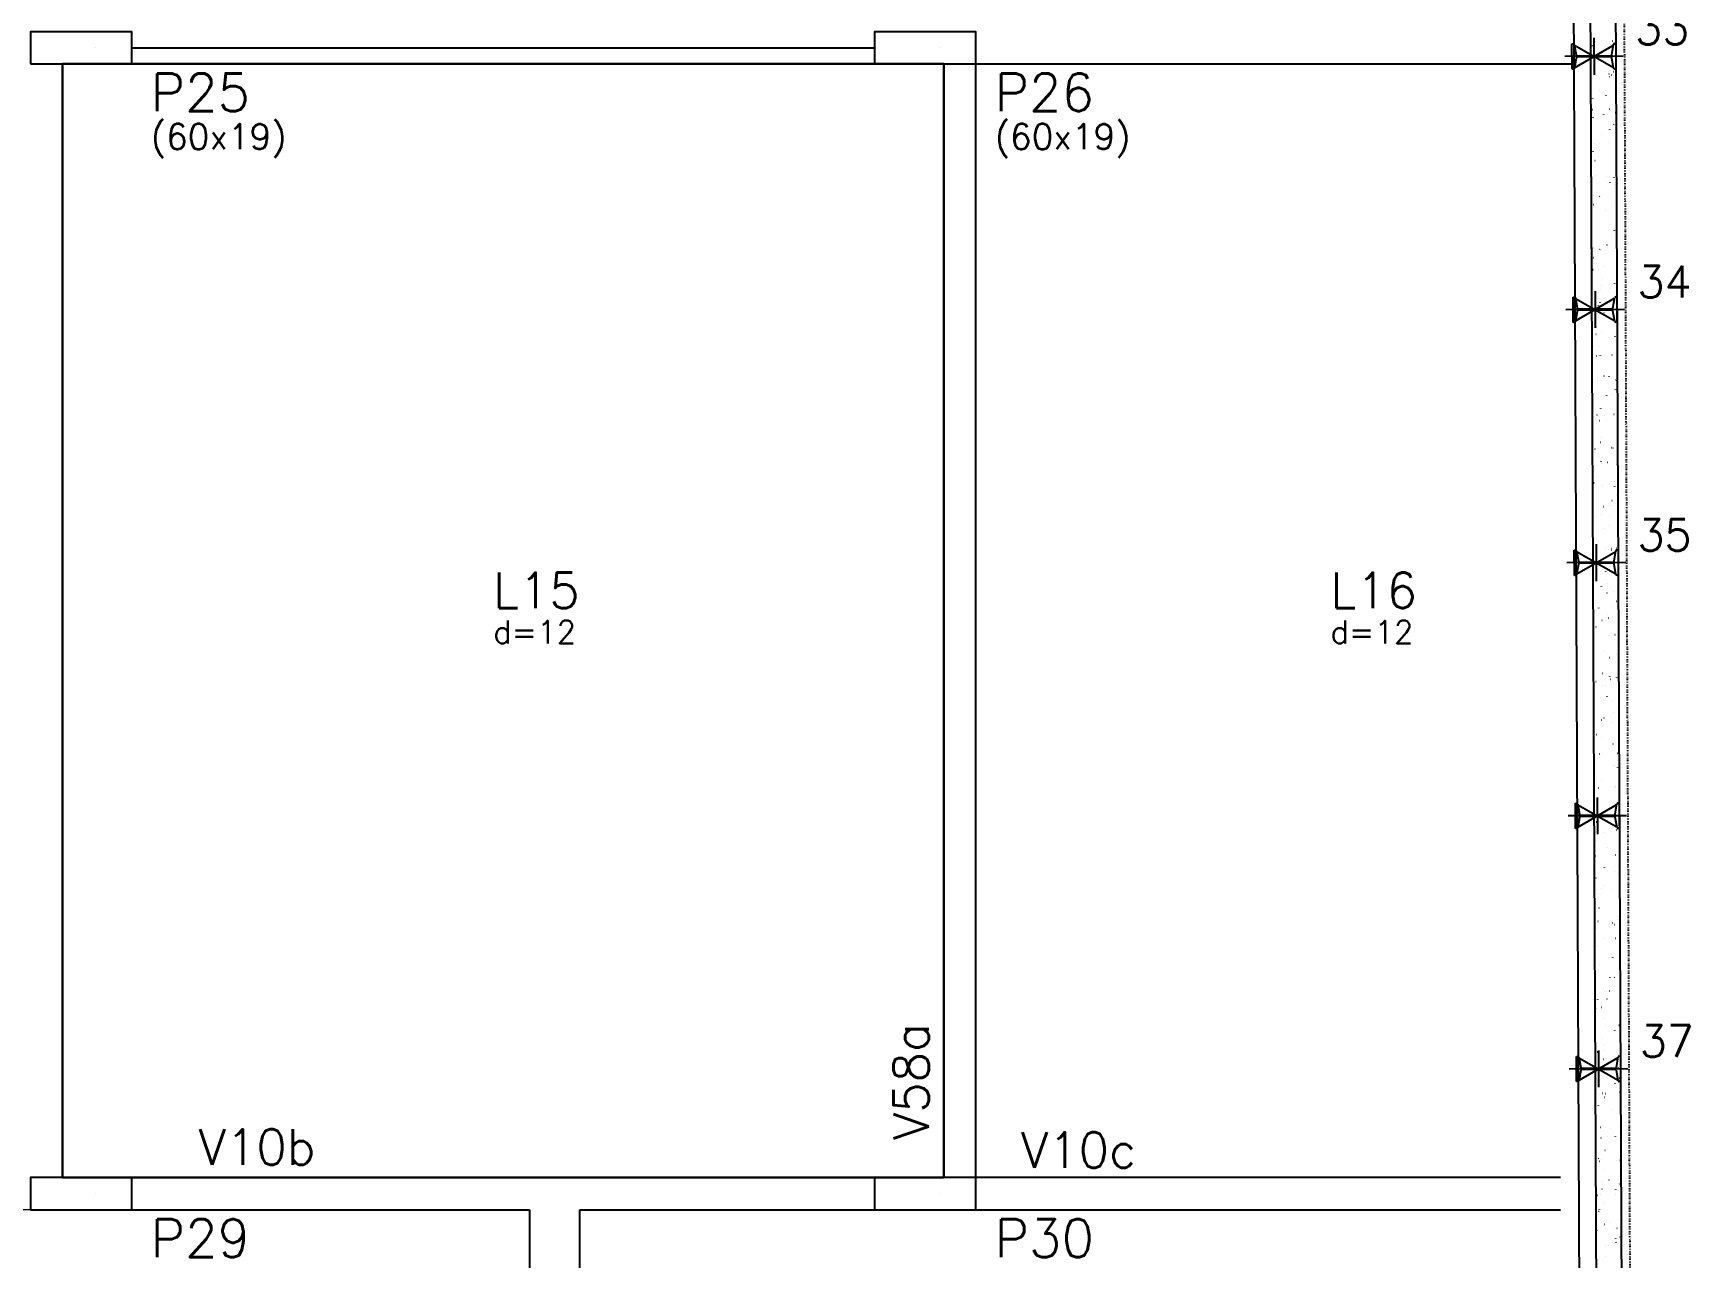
# Model space of a CAD drawing. Extents: x -40810 to 33675, y -2018 to 21213.
# Drawn here: x 22049 to 23031, y 2543 to 3269 of the extents above; entities that cross this region are included whole.
import ezdxf

# ---------------------------------------------------------------- set-up
doc = ezdxf.new("R2010")
doc.units = 0
doc.linetypes.add('DASHED', pattern=[0.75, 0.5, -0.25])
doc.linetypes.add('ESTILO_TQS_0003', pattern=[1.5, 0.5, -0.4, 0.1, -0.5])
doc.layers.get('0').update_dxf_attribs({"color": 1, "lineweight": 9})
for name, color, linetype in [('1', 5, 'Continuous'), ('10', 7, 'Continuous'), ('12', 3, 'Continuous'), ('13', 7, 'Continuous'), ('19', 5, 'Continuous'), ('24', 5, 'ESTILO_TQS_0003'), ('242', 3, 'Continuous'), ('3', 2, 'Continuous'), ('49', 20, 'Continuous'), ('51', 6, 'Continuous'), ('52', 21, 'Continuous'), ('8', 5, 'Continuous'), ('9', 3, 'Continuous'), ('PEDIREITO', 1, 'DASHED'), ('STEPHANIE', 6, 'Continuous')]:
    doc.layers.add(name, color=color, linetype=linetype)
doc.styles.get("Standard").update_dxf_attribs({"font": 'romans.shx', "width": 0.8})

# ---------------------------------------------------------------- blocks, each defined once
blk = doc.blocks.new('_H9EFD498501-004')
for p, q in [((3974.772362, 3809.849388), (3974.782152, 3809.923747)), ((3960.702911, 3805.538144), (3960.702911, 3805.538144)), ((3960.702911, 3805.538144), (3960.702911, 3805.538144)), ((3960.7197, 3801.805755), (3960.7197, 3801.805755)), ((3960.7197, 3801.805755), (3960.7197, 3801.805755)), ((3960.7197, 3801.805755), (3960.7197, 3801.805755)), ((3960.731634, 3799.152726), (3960.731634, 3799.152726)), ((3960.731634, 3799.152726), (3960.731634, 3799.152726)), ((3960.731634, 3799.152726), (3960.731634, 3799.152726)), ((3961.82845, 3803.250706), (3961.874107, 3803.310207)), ((3962.02105, 3803.032953), (3962.030839, 3803.107311)), ((3963.660768, 3805.667287), (3963.735696, 3805.670558)), ((3965.572333, 3808.129829), (3965.61799, 3808.18933)), ((3973.284364, 3798.546917), (3973.294153, 3798.621275)), ((3973.776131, 3806.108933), (3973.85106, 3806.112204)), ((3973.96004, 3802.085393), (3974.033262, 3802.101626)), ((3975.649346, 3806.190719), (3975.700142, 3806.192937)), ((3960.757357, 3793.434257), (3960.757357, 3793.434257)), ((3974.315926, 3789.273733), (3974.389149, 3789.289966)), ((3960.789561, 3786.275011), (3960.789561, 3786.275011)), ((3960.793327, 3785.437957), (3960.793327, 3785.437957)), ((3960.793327, 3785.437957), (3960.793327, 3785.437957)), ((3960.793327, 3785.437957), (3960.793327, 3785.437957)), ((3961.13593, 3786.351799), (3961.209152, 3786.368032)), ((3962.488315, 3785.511962), (3962.563243, 3785.515233)), ((3964.36153, 3785.593748), (3964.436459, 3785.597019)), ((3971.693576, 3786.463683), (3971.703365, 3786.538041)), ((3972.002586, 3784.884209), (3972.048243, 3784.94371)), ((3973.203107, 3785.97978), (3973.278036, 3785.983051)), ((3974.399584, 3788.008037), (3974.445242, 3788.067539)), ((3960.847488, 3773.397295), (3960.847488, 3773.397295)), ((3960.847488, 3773.397295), (3960.847488, 3773.397295)), ((3960.847488, 3773.397295), (3960.847488, 3773.397295)), ((3960.861131, 3770.364382), (3960.861131, 3770.364382)), ((3960.861131, 3770.364382), (3960.861131, 3770.364382)), ((3960.861131, 3770.364382), (3960.861131, 3770.364382)), ((3962.00368, 3771.85338), (3962.049337, 3771.912882)), ((3965.747563, 3776.732503), (3965.79322, 3776.792005)), ((3970.029367, 3773.822761), (3970.039156, 3773.897119)), ((3975.037924, 3776.543239), (3975.111146, 3776.559472)), ((3960.883742, 3765.33777), (3960.883742, 3765.33777)), ((3960.883742, 3765.33777), (3960.883742, 3765.33777)), ((3960.905415, 3760.519579), (3960.905415, 3760.519579)), ((3961.915291, 3765.382808), (3961.990219, 3765.38608)), ((3962.213814, 3760.809644), (3962.287037, 3760.825877)), ((3968.541368, 3762.520289), (3968.551158, 3762.594648)), ((3972.030654, 3765.824455), (3972.105583, 3765.827726)), ((3973.903869, 3765.906241), (3973.978798, 3765.909512)), ((3975.393811, 3763.731579), (3975.467033, 3763.747812)), ((3966.95058, 3750.437055), (3966.96037, 3750.511413)), ((3972.177816, 3753.486883), (3972.223473, 3753.546385)), ((3974.574814, 3756.610712), (3974.620471, 3756.670213)), ((3960.963342, 3747.641864), (3960.963342, 3747.641864)), ((3960.963342, 3747.641864), (3960.963342, 3747.641864)), ((3960.963342, 3747.641864), (3960.963342, 3747.641864)), ((3960.974158, 3745.237583), (3960.974158, 3745.237583)), ((3962.17891, 3740.456054), (3962.224567, 3740.515556)), ((3962.616053, 3745.309269), (3962.690982, 3745.312541)), ((3965.922792, 3745.335177), (3965.96845, 3745.394679)), ((3971.45763, 3745.695301), (3971.532559, 3745.698573)), ((3961.002562, 3738.923008), (3961.002562, 3738.923008)), ((3961.002562, 3738.923008), (3961.002562, 3738.923008)), ((3961.002562, 3738.923008), (3961.002562, 3738.923008)), ((3961.02127, 3734.764148), (3961.02127, 3734.764148)), ((3963.291699, 3735.26749), (3963.364921, 3735.283723)), ((3965.286371, 3737.796133), (3965.296161, 3737.870491)), ((3961.064573, 3725.137396), (3961.064573, 3725.137396)), ((3961.064573, 3725.137396), (3961.064573, 3725.137396)), ((3961.064573, 3725.137396), (3961.064573, 3725.137396)), ((3961.079197, 3721.886433), (3961.079197, 3721.886433)), ((3961.079197, 3721.886433), (3961.079197, 3721.886433)), ((3961.079197, 3721.886433), (3961.079197, 3721.886433)), ((3963.798373, 3726.493662), (3963.808162, 3726.56802)), ((3970.285177, 3725.539976), (3970.360106, 3725.543247)), ((3972.158392, 3725.621762), (3972.233321, 3725.625034)), ((3972.353046, 3722.089557), (3972.398703, 3722.149059)), ((3974.750044, 3725.213386), (3974.795701, 3725.272888)), ((3974.958897, 3721.226863), (3974.968687, 3721.301221)), ((3962.207585, 3714.410427), (3962.217374, 3714.484786)), ((3966.098022, 3713.937852), (3966.143679, 3713.997353)), ((3961.137124, 3709.008717), (3961.137124, 3709.008717)), ((3961.143993, 3707.481635), (3961.143993, 3707.481635)), ((3961.143993, 3707.481635), (3961.143993, 3707.481635)), ((3961.143993, 3707.481635), (3961.143993, 3707.481635)), ((3961.148995, 3706.36964), (3961.148995, 3706.36964)), ((3961.148995, 3706.36964), (3961.148995, 3706.36964)), ((3961.154988, 3705.037209), (3961.154988, 3705.037209)), ((3961.154988, 3705.037209), (3961.154988, 3705.037209)), ((3962.35414, 3709.058729), (3962.399797, 3709.11823)), ((3964.369583, 3709.725336), (3964.442805, 3709.741569)), ((3969.712153, 3705.410823), (3969.787082, 3705.414094)), ((3973.294688, 3708.585941), (3973.304478, 3708.660299)), ((3961.195051, 3696.131002), (3961.195051, 3696.131002)), ((3961.195051, 3696.131002), (3961.195051, 3696.131002)), ((3961.195051, 3696.131002), (3961.195051, 3696.131002)), ((3971.80669, 3697.283469), (3971.816479, 3697.357828)), ((3972.528276, 3690.692232), (3972.573933, 3690.751733)), ((3974.925274, 3693.816061), (3974.970931, 3693.875562)), ((3961.245404, 3684.937022), (3961.245404, 3684.937022)), ((3961.245404, 3684.937022), (3961.245404, 3684.937022)), ((3961.245404, 3684.937022), (3961.245404, 3684.937022)), ((3961.252978, 3683.253286), (3961.252978, 3683.253286)), ((3961.252978, 3683.253286), (3961.252978, 3683.253286)), ((3961.252978, 3683.253286), (3961.252978, 3683.253286)), ((3961.786357, 3683.371533), (3961.859579, 3683.387766)), ((3965.447467, 3684.183182), (3965.520689, 3684.199415)), ((3966.273252, 3682.540526), (3966.318909, 3682.600028)), ((3968.5397, 3685.255497), (3968.614629, 3685.258769)), ((3970.215902, 3685.200235), (3970.225691, 3685.274593)), ((3970.412915, 3685.337284), (3970.487844, 3685.340555)), ((3961.285424, 3676.040262), (3961.285424, 3676.040262)), ((3961.285424, 3676.040262), (3961.285424, 3676.040262)), ((3961.285424, 3676.040262), (3961.285424, 3676.040262)), ((3962.529369, 3677.661403), (3962.575026, 3677.720905)), ((3968.551693, 3672.559313), (3968.561482, 3672.633671)), ((3961.310905, 3670.37557), (3961.310905, 3670.37557)), ((3961.310905, 3670.37557), (3961.310905, 3670.37557)), ((3961.335819, 3664.836835), (3961.335819, 3664.836835)), ((3961.335819, 3664.836835), (3961.335819, 3664.836835)), ((3962.142243, 3670.559874), (3962.215466, 3670.576107)), ((3967.063694, 3661.256842), (3967.073484, 3661.3312)), ((3967.966676, 3665.126344), (3968.041604, 3665.129615)), ((3975.100504, 3662.418735), (3975.146161, 3662.478236)), ((3961.368832, 3657.497855), (3961.368832, 3657.497855)), ((3961.368832, 3657.497855), (3961.368832, 3657.497855)), ((3961.368832, 3657.497855), (3961.368832, 3657.497855)), ((3962.864241, 3657.829379), (3962.937463, 3657.845612)), ((3966.525351, 3658.641028), (3966.598573, 3658.657261)), ((3972.703506, 3659.294906), (3972.749163, 3659.354408)), ((3961.426235, 3644.736647), (3961.426235, 3644.736647)), ((3961.426235, 3644.736647), (3961.426235, 3644.736647)), ((3961.426235, 3644.736647), (3961.426235, 3644.736647)), ((3961.426759, 3644.620139), (3961.426759, 3644.620139)), ((3961.426759, 3644.620139), (3961.426759, 3644.620139)), ((3961.426855, 3644.598888), (3961.426855, 3644.598888)), ((3961.426855, 3644.598888), (3961.426855, 3644.598888)), ((3961.426855, 3644.598888), (3961.426855, 3644.598888)), ((3962.704599, 3646.264077), (3962.750256, 3646.323579)), ((3963.220128, 3645.01772), (3963.29335, 3645.033953)), ((3965.472906, 3649.173607), (3965.482696, 3649.247966)), ((3966.448482, 3651.143201), (3966.494139, 3651.202702)), ((3966.794223, 3644.971019), (3966.869152, 3644.97429)), ((3968.667438, 3645.052805), (3968.742367, 3645.056077)), ((3961.484686, 3631.742424), (3961.484686, 3631.742424)), ((3961.484686, 3631.742424), (3961.484686, 3631.742424)), ((3961.484686, 3631.742424), (3961.484686, 3631.742424)), ((3963.808697, 3636.532685), (3963.818487, 3636.607044)), ((3963.942125, 3632.287225), (3964.015347, 3632.303458)), ((3967.603235, 3633.098873), (3967.676457, 3633.115106)), ((3975.072011, 3632.046649), (3975.081801, 3632.121008)), ((3961.51665, 3624.63646), (3961.51665, 3624.63646)), ((3961.51665, 3624.63646), (3961.51665, 3624.63646)), ((3962.320699, 3625.230214), (3962.330488, 3625.304572)), ((3966.221199, 3624.841865), (3966.296127, 3624.845137)), ((3972.878736, 3627.89758), (3972.924393, 3627.957082)), ((3975.275734, 3631.021409), (3975.321391, 3631.080911)), ((3976.336562, 3625.283512), (3976.411491, 3625.286783)), ((3961.540632, 3619.305023), (3961.540632, 3619.305023)), ((3961.540632, 3619.305023), (3961.540632, 3619.305023)), ((3961.540632, 3619.305023), (3961.540632, 3619.305023)), ((3961.542613, 3618.864708), (3961.542613, 3618.864708)), ((3961.542613, 3618.864708), (3961.542613, 3618.864708)), ((3961.568285, 3613.157515), (3961.568285, 3613.157515)), ((3961.568285, 3613.157515), (3961.568285, 3613.157515)), ((3961.568285, 3613.157515), (3961.568285, 3613.157515)), ((3962.879829, 3614.866752), (3962.925486, 3614.926253)), ((3964.298012, 3619.475565), (3964.371234, 3619.491798)), ((3966.623712, 3619.745875), (3966.669369, 3619.805376)), ((3973.481223, 3619.963415), (3973.491013, 3620.037773)), ((3961.60054, 3605.986993), (3961.60054, 3605.986993)), ((3961.60054, 3605.986993), (3961.60054, 3605.986993)), ((3961.60054, 3605.986993), (3961.60054, 3605.986993)), ((3961.607066, 3604.536273), (3961.607066, 3604.536273)), ((3961.607066, 3604.536273), (3961.607066, 3604.536273)), ((3961.607066, 3604.536273), (3961.607066, 3604.536273)), ((3965.020009, 3606.745071), (3965.093232, 3606.761304)), ((3965.048746, 3604.68654), (3965.123674, 3604.689812)), ((3966.921961, 3604.768327), (3966.99689, 3604.771598)), ((3968.681119, 3607.556719), (3968.754342, 3607.572952)), ((3971.817014, 3607.322493), (3971.826804, 3607.396851)), ((3975.763538, 3605.154358), (3975.838467, 3605.15763)), ((3961.658467, 3593.109277), (3961.658467, 3593.109277)), ((3961.658467, 3593.109277), (3961.658467, 3593.109277)), ((3965.375896, 3593.933411), (3965.449118, 3593.949644)), ((3970.329016, 3596.020022), (3970.338805, 3596.09438)), ((3973.053965, 3596.500255), (3973.099622, 3596.559756)), ((3975.450963, 3599.624084), (3975.496621, 3599.683585)), ((3961.697481, 3584.436086), (3961.697481, 3584.436086)), ((3961.697481, 3584.436086), (3961.697481, 3584.436086)), ((3963.055059, 3583.469426), (3963.100716, 3583.528928)), ((3964.475722, 3584.557387), (3964.55065, 3584.560658)), ((3966.798942, 3588.348549), (3966.844599, 3588.408051)), ((3968.738228, 3583.936787), (3968.748017, 3584.011146)), ((3974.591085, 3584.999033), (3974.666014, 3585.002305)), ((3976.4643, 3585.08082), (3976.539229, 3585.084091)), ((3961.709716, 3581.716142), (3961.709716, 3581.716142)), ((3961.709716, 3581.716142), (3961.709716, 3581.716142)), ((3961.709716, 3581.716142), (3961.709716, 3581.716142)), ((3961.716394, 3580.231561), (3961.716394, 3580.231561)), ((3961.716394, 3580.231561), (3961.716394, 3580.231561)), ((3961.716394, 3580.231561), (3961.716394, 3580.231561)), ((3966.097893, 3581.202916), (3966.171116, 3581.219149)), ((3969.759003, 3582.014565), (3969.832226, 3582.030798)), ((3961.774321, 3567.353846), (3961.774321, 3567.353846)), ((3961.774321, 3567.353846), (3961.774321, 3567.353846)), ((3961.787897, 3564.335899), (3961.787897, 3564.335899)), ((3961.787897, 3564.335899), (3961.787897, 3564.335899)), ((3961.787897, 3564.335899), (3961.787897, 3564.335899)), ((3963.303269, 3564.402062), (3963.378197, 3564.405333)), ((3965.176484, 3564.483848), (3965.251413, 3564.48712)), ((3966.45378, 3568.391257), (3966.527002, 3568.40749)), ((3967.074019, 3571.295865), (3967.083808, 3571.370224)), ((3973.229195, 3565.102929), (3973.274852, 3565.162431)), ((3974.018061, 3564.86988), (3974.09299, 3564.873151)), ((3975.626193, 3568.226758), (3975.67185, 3568.286259)), ((3961.832248, 3554.47613), (3961.832248, 3554.47613)), ((3961.832248, 3554.47613), (3961.832248, 3554.47613)), ((3961.832248, 3554.47613), (3961.832248, 3554.47613)), ((3965.58602, 3559.993394), (3965.59581, 3560.067752)), ((3966.974172, 3556.951224), (3967.019829, 3557.010725)), ((3967.175778, 3555.660762), (3967.249, 3555.676995)), ((3970.836888, 3556.472411), (3970.91011, 3556.488644)), ((3976.746545, 3554.726595), (3976.756334, 3554.800953)), ((3961.851147, 3550.274768), (3961.851147, 3550.274768)), ((3961.851147, 3550.274768), (3961.851147, 3550.274768)), ((3961.851147, 3550.274768), (3961.851147, 3550.274768)), ((3961.878312, 3544.235712), (3961.878312, 3544.235712)), ((3961.878312, 3544.235712), (3961.878312, 3544.235712)), ((3962.730245, 3544.272908), (3962.805173, 3544.27618)), ((3963.230289, 3552.072101), (3963.275946, 3552.131602)), ((3963.995232, 3547.91016), (3964.005022, 3547.984518)), ((3972.845608, 3544.714555), (3972.920537, 3544.717826)), ((3974.718823, 3544.796341), (3974.793752, 3544.799612)), ((3961.890175, 3541.598415), (3961.890175, 3541.598415)), ((3961.890175, 3541.598415), (3961.890175, 3541.598415)), ((3962.331023, 3535.269238), (3962.340813, 3535.343596)), ((3967.531664, 3542.849103), (3967.604886, 3542.865336)), ((3973.404425, 3533.705604), (3973.450082, 3533.765105)), ((3975.082336, 3542.085673), (3975.092125, 3542.160031)), ((3975.801423, 3536.829432), (3975.84708, 3536.888934)), ((3961.93227, 3532.240406), (3961.93227, 3532.240406)), ((3961.948102, 3528.720699), (3961.948102, 3528.720699)), ((3961.948102, 3528.720699), (3961.948102, 3528.720699)), ((3961.948102, 3528.720699), (3961.948102, 3528.720699)), ((3961.968728, 3524.135525), (3961.968728, 3524.135525)), ((3963.431007, 3524.19937), (3963.505936, 3524.202641)), ((3967.149401, 3525.553898), (3967.195058, 3525.613399)), ((3968.253662, 3530.118608), (3968.326884, 3530.134841)), ((3971.914772, 3530.930257), (3971.987994, 3530.94649)), ((3972.272584, 3524.585401), (3972.347513, 3524.588673)), ((3973.594337, 3530.783201), (3973.604127, 3530.85756)), ((3961.992578, 3518.833395), (3961.992578, 3518.833395)), ((3961.992578, 3518.833395), (3961.992578, 3518.833395)), ((3961.992578, 3518.833395), (3961.992578, 3518.833395)), ((3962.00603, 3515.842984), (3962.00603, 3515.842984)), ((3962.00603, 3515.842984), (3962.00603, 3515.842984)), ((3963.405519, 3520.674775), (3963.451176, 3520.734276)), ((3968.609548, 3517.306948), (3968.682771, 3517.323181)), ((3972.003549, 3518.699967), (3972.013339, 3518.774326)), ((3969.331546, 3504.576454), (3969.404768, 3504.592687)), ((3970.33934, 3506.059045), (3970.34913, 3506.133404)), ((3971.100131, 3504.430076), (3971.17506, 3504.433348)), ((3972.973346, 3504.511862), (3973.048275, 3504.515134)), ((3972.992656, 3505.388102), (3973.065878, 3505.404335)), ((3975.976653, 3505.432107), (3976.02231, 3505.491608)), ((3962.059143, 3504.035338), (3962.059143, 3504.035338)), ((3962.059143, 3504.035338), (3962.059143, 3504.035338)), ((3962.059143, 3504.035338), (3962.059143, 3504.035338)), ((3962.063957, 3502.965268), (3962.063957, 3502.965268)), ((3962.063957, 3502.965268), (3962.063957, 3502.965268)), ((3962.063957, 3502.965268), (3962.063957, 3502.965268)), ((3968.851342, 3494.756574), (3968.861131, 3494.830932)), ((3973.579655, 3502.308278), (3973.625312, 3502.367779)), ((3962.121884, 3490.087552), (3962.121884, 3490.087552)), ((3962.121884, 3490.087552), (3962.121884, 3490.087552)), ((3962.134009, 3487.392022), (3962.134009, 3487.392022)), ((3962.134009, 3487.392022), (3962.134009, 3487.392022)), ((3962.134009, 3487.392022), (3962.134009, 3487.392022)), ((3963.580748, 3489.277449), (3963.626406, 3489.336951)), ((3967.324631, 3494.156572), (3967.370288, 3494.216074)), ((3969.687433, 3491.764794), (3969.760655, 3491.781027)), ((3962.149559, 3483.935151), (3962.149559, 3483.935151)), ((3962.149559, 3483.935151), (3962.149559, 3483.935151)), ((3962.179811, 3477.209837), (3962.179811, 3477.209837)), ((3962.179811, 3477.209837), (3962.179811, 3477.209837)), ((3962.179811, 3477.209837), (3962.179811, 3477.209837)), ((3967.260554, 3482.67334), (3967.270343, 3482.747698)), ((3970.40943, 3479.0343), (3970.482652, 3479.050533)), ((3970.527107, 3484.300923), (3970.602036, 3484.304194)), ((3974.07054, 3479.845948), (3974.143762, 3479.862181)), ((3965.596345, 3470.032418), (3965.606134, 3470.106776)), ((3970.765317, 3466.22264), (3970.838539, 3466.238873)), ((3973.754885, 3470.910952), (3973.800542, 3470.970454)), ((3976.151883, 3474.034781), (3976.19754, 3474.094283)), ((3976.859659, 3465.546381), (3976.869448, 3465.62074)), ((3962.237738, 3464.332121), (3962.237738, 3464.332121)), ((3962.237738, 3464.332121), (3962.237738, 3464.332121)), ((3962.239974, 3463.834964), (3962.239974, 3463.834964)), ((3962.239974, 3463.834964), (3962.239974, 3463.834964)), ((3962.239974, 3463.834964), (3962.239974, 3463.834964)), ((3962.27544, 3455.950648), (3962.27544, 3455.950648)), ((3962.27544, 3455.950648), (3962.27544, 3455.950648)), ((3962.27544, 3455.950648), (3962.27544, 3455.950648)), ((3963.755978, 3457.880124), (3963.801635, 3457.939625)), ((3964.108346, 3458.729946), (3964.118136, 3458.804305)), ((3967.499861, 3462.759247), (3967.545518, 3462.818748)), ((3969.354654, 3464.145598), (3969.429583, 3464.148869)), ((3971.227869, 3464.227384), (3971.302798, 3464.230655)), ((3962.295665, 3451.454406), (3962.295665, 3451.454406)), ((3962.295665, 3451.454406), (3962.295665, 3451.454406)), ((3962.295665, 3451.454406), (3962.295665, 3451.454406)), ((3962.517558, 3446.646712), (3962.527348, 3446.72107)), ((3971.487314, 3453.492145), (3971.560536, 3453.508378)), ((3975.148424, 3454.303794), (3975.221646, 3454.320027)), ((3975.268871, 3453.463147), (3975.27866, 3453.537506)), ((3962.323908, 3445.175789), (3962.323908, 3445.175789)), ((3962.323908, 3445.175789), (3962.323908, 3445.175789)), ((3962.33039, 3443.734777), (3962.33039, 3443.734777)), ((3962.33039, 3443.734777), (3962.33039, 3443.734777)), ((3962.353592, 3438.57669), (3962.353592, 3438.57669)), ((3962.353592, 3438.57669), (3962.353592, 3438.57669)), ((3968.78163, 3444.016444), (3968.856559, 3444.019716)), ((3971.843201, 3440.680486), (3971.916423, 3440.696719)), ((3973.604662, 3440.822225), (3973.614451, 3440.896584)), ((3973.930115, 3439.513627), (3973.975772, 3439.573128)), ((3976.327113, 3442.637455), (3976.37277, 3442.696957)), ((3962.411519, 3425.698975), (3962.411519, 3425.698975)), ((3962.411519, 3425.698975), (3962.411519, 3425.698975)), ((3962.411519, 3425.698975), (3962.411519, 3425.698975)), ((3963.931208, 3426.482798), (3963.976865, 3426.5423)), ((3967.675091, 3431.361921), (3967.720748, 3431.421423)), ((3972.116663, 3429.519754), (3972.126453, 3429.594112)), ((3972.565198, 3427.949991), (3972.638421, 3427.966224)), ((3976.226308, 3428.76164), (3976.299531, 3428.777873)), ((3962.416871, 3424.509275), (3962.416871, 3424.509275)), ((3962.416871, 3424.509275), (3962.416871, 3424.509275)), ((3962.416871, 3424.509275), (3962.416871, 3424.509275)), ((3962.420805, 3423.63459), (3962.420805, 3423.63459)), ((3962.420805, 3423.63459), (3962.420805, 3423.63459)), ((3962.420805, 3423.63459), (3962.420805, 3423.63459)), ((3967.609177, 3423.861119), (3967.684106, 3423.864391)), ((3969.482392, 3423.942905), (3969.557321, 3423.946177)), ((3970.525875, 3417.43652), (3970.535665, 3417.510878)), ((3962.469446, 3412.821259), (3962.469446, 3412.821259)), ((3962.469446, 3412.821259), (3962.469446, 3412.821259)), ((3972.921085, 3415.138332), (3972.994307, 3415.154565)), ((3974.105344, 3408.116301), (3974.151001, 3408.175803)), ((3976.502343, 3411.24013), (3976.548, 3411.299631)), ((3962.511221, 3403.534403), (3962.511221, 3403.534403)), ((3962.511221, 3403.534403), (3962.511221, 3403.534403)), ((3962.527373, 3399.943544), (3962.527373, 3399.943544)), ((3962.527373, 3399.943544), (3962.527373, 3399.943544)), ((3962.527373, 3399.943544), (3962.527373, 3399.943544)), ((3967.036153, 3403.731966), (3967.111081, 3403.735237)), ((3967.850321, 3399.964595), (3967.895978, 3400.024097)), ((3968.861666, 3404.795598), (3968.871456, 3404.869956)), ((3973.643083, 3402.407837), (3973.716305, 3402.42407)), ((3977.151516, 3404.173612), (3977.226445, 3404.176883)), ((3977.304193, 3403.219486), (3977.377415, 3403.235718)), ((3962.558301, 3393.067902), (3962.558301, 3393.067902)), ((3962.558301, 3393.067902), (3962.558301, 3393.067902)), ((3962.558301, 3393.067902), (3962.558301, 3393.067902)), ((3962.5853, 3387.065828), (3962.5853, 3387.065828)), ((3962.5853, 3387.065828), (3962.5853, 3387.065828)), ((3964.106438, 3395.085472), (3964.152095, 3395.144974)), ((3967.373668, 3393.493126), (3967.383457, 3393.567485)), ((3973.998969, 3389.596177), (3974.072191, 3389.61241)), ((3962.601636, 3383.434216), (3962.601636, 3383.434216)), ((3962.601636, 3383.434216), (3962.601636, 3383.434216)), ((3962.601636, 3383.434216), (3962.601636, 3383.434216)), ((3965.78288, 3381.409892), (3965.792669, 3381.48425)), ((3965.8637, 3383.576641), (3965.938629, 3383.579912)), ((3967.736915, 3383.658427), (3967.811844, 3383.661698)), ((3974.280574, 3376.718975), (3974.326231, 3376.778477)), ((3974.720967, 3376.865683), (3974.794189, 3376.881916)), ((3976.578492, 3384.044458), (3976.653421, 3384.04773)), ((3976.677572, 3379.842804), (3976.723229, 3379.902306)), ((3962.643227, 3374.188112), (3962.643227, 3374.188112)), ((3962.643227, 3374.188112), (3962.643227, 3374.188112)), ((3962.643227, 3374.188112), (3962.643227, 3374.188112)), ((3964.118671, 3368.76897), (3964.12846, 3368.843328)), ((3968.025551, 3368.56727), (3968.071208, 3368.626771)), ((3976.869983, 3375.585405), (3976.879773, 3375.659764)), ((3962.692051, 3363.334029), (3962.692051, 3363.334029)), ((3962.692051, 3363.334029), (3962.692051, 3363.334029)), ((3962.699732, 3361.626528), (3962.699732, 3361.626528)), ((3962.699732, 3361.626528), (3962.699732, 3361.626528)), ((3962.699732, 3361.626528), (3962.699732, 3361.626528)), ((3962.701154, 3361.310397), (3962.701154, 3361.310397)), ((3962.701154, 3361.310397), (3962.701154, 3361.310397)), ((3962.715545, 3358.111172), (3962.715545, 3358.111172)), ((3964.281668, 3363.688147), (3964.327325, 3363.747648)), ((3965.290676, 3363.447487), (3965.365604, 3363.450759)), ((3975.076853, 3364.054023), (3975.150075, 3364.070256)), ((3975.381985, 3364.282934), (3975.391774, 3364.357292)), ((3975.406039, 3363.889133), (3975.480968, 3363.892405)), ((3977.279254, 3363.97092), (3977.354183, 3363.974191)), ((3962.759081, 3348.432681), (3962.759081, 3348.432681)), ((3962.759081, 3348.432681), (3962.759081, 3348.432681)), ((3962.759081, 3348.432681), (3962.759081, 3348.432681)), ((3973.791197, 3352.1997), (3973.800986, 3352.274058)), ((3975.798851, 3351.323529), (3975.872073, 3351.339762)), ((3976.852802, 3348.445479), (3976.898459, 3348.50498)), ((3962.782467, 3343.233842), (3962.782467, 3343.233842)), ((3962.782467, 3343.233842), (3962.782467, 3343.233842)), ((3962.782467, 3343.233842), (3962.782467, 3343.233842)), ((3964.118223, 3343.292162), (3964.193151, 3343.295433)), ((3965.991438, 3343.373948), (3966.066367, 3343.37722)), ((3968.20078, 3337.169944), (3968.246437, 3337.229446)), ((3972.126988, 3339.558778), (3972.136777, 3339.633136)), ((3974.455804, 3345.32165), (3974.501461, 3345.381151)), ((3974.833015, 3343.75998), (3974.907944, 3343.763251)), ((3976.154737, 3338.511869), (3976.22796, 3338.528102)), ((3962.817008, 3335.554966), (3962.817008, 3335.554966)), ((3962.841163, 3330.185155), (3962.841163, 3330.185155)), ((3962.841163, 3330.185155), (3962.841163, 3330.185155)), ((3962.841163, 3330.185155), (3962.841163, 3330.185155)), ((3962.974741, 3335.589934), (3963.047964, 3335.606167)), ((3964.456898, 3332.290821), (3964.502555, 3332.350323)), ((3970.638989, 3328.256306), (3970.648779, 3328.330664)), ((3962.872882, 3323.133655), (3962.872882, 3323.133655)), ((3962.872882, 3323.133655), (3962.872882, 3323.133655)), ((3962.874935, 3322.67725), (3962.874935, 3322.67725)), ((3962.874935, 3322.67725), (3962.874935, 3322.67725)), ((3962.874935, 3322.67725), (3962.874935, 3322.67725)), ((3963.545199, 3323.163009), (3963.620127, 3323.16628)), ((3973.660562, 3323.604655), (3973.735491, 3323.607926)), ((3975.533777, 3323.686441), (3975.608706, 3323.689713)), ((3976.876735, 3325.781374), (3976.949957, 3325.797607)), ((3962.932862, 3309.799535), (3962.932862, 3309.799535)), ((3964.052626, 3310.04778), (3964.125848, 3310.064013)), ((3969.048201, 3316.173072), (3969.057991, 3316.24743)), ((3974.631034, 3313.924324), (3974.676691, 3313.983826)), ((3977.028032, 3317.048153), (3977.073689, 3317.107654)), ((3977.232622, 3312.969715), (3977.305844, 3312.985948)), ((3962.963298, 3303.033468), (3962.963298, 3303.033468)), ((3962.982594, 3298.743782), (3962.982594, 3298.743782)), ((3962.982594, 3298.743782), (3962.982594, 3298.743782)), ((3962.982594, 3298.743782), (3962.982594, 3298.743782)), ((3964.245961, 3303.08947), (3964.32089, 3303.092741)), ((3964.632127, 3300.893496), (3964.677785, 3300.952997)), ((3967.383992, 3303.53215), (3967.393782, 3303.606508)), ((3968.37601, 3305.772619), (3968.421667, 3305.83212)), ((3973.087538, 3303.475501), (3973.162467, 3303.478773)), ((3977.954619, 3300.23922), (3977.976039, 3300.243969)), ((3962.99079, 3296.921819), (3962.99079, 3296.921819)), ((3962.99079, 3296.921819), (3962.99079, 3296.921819)), ((3962.99079, 3296.921819), (3962.99079, 3296.921819)), ((3965.895994, 3292.229678), (3965.905783, 3292.304037)), ((3963.048717, 3284.044103), (3963.048717, 3284.044103)), ((3963.053713, 3282.93328), (3963.053713, 3282.93328)), ((3963.053713, 3282.93328), (3963.053713, 3282.93328)), ((3963.053713, 3282.93328), (3963.053713, 3282.93328)), ((3964.305206, 3280.146444), (3964.314995, 3280.220803)), ((3965.13051, 3284.505626), (3965.203732, 3284.521859)), ((3971.915085, 3283.320176), (3971.990014, 3283.323448)), ((3973.7883, 3283.401963), (3973.863229, 3283.405234)), ((3974.806264, 3282.526998), (3974.851921, 3282.5865)), ((3977.056518, 3286.962879), (3977.066308, 3287.037238)), ((3977.203262, 3285.650827), (3977.248919, 3285.710329)), ((3963.106644, 3271.166388), (3963.106644, 3271.166388)), ((3963.106644, 3271.166388), (3963.106644, 3271.166388)), ((3963.106644, 3271.166388), (3963.106644, 3271.166388)), ((3963.107183, 3271.046555), (3963.107183, 3271.046555)), ((3963.107183, 3271.046555), (3963.107183, 3271.046555)), ((3964.807357, 3269.49617), (3964.853014, 3269.555671)), ((3968.55124, 3274.375293), (3968.596897, 3274.434794)), ((3975.39231, 3274.321958), (3975.402099, 3274.396316)), ((3963.124025, 3267.302408), (3963.124025, 3267.302408)), ((3963.124025, 3267.302408), (3963.124025, 3267.302408)), ((3963.124025, 3267.302408), (3963.124025, 3267.302408)), ((3963.144129, 3262.833093), (3963.144129, 3262.833093)), ((3963.144129, 3262.833093), (3963.144129, 3262.833093)), ((3966.208394, 3258.963472), (3966.281616, 3258.979705)), ((3971.342061, 3263.191023), (3971.41699, 3263.194294)), ((3973.904311, 3263.019486), (3973.9141, 3263.093844)), ((3963.164571, 3258.288672), (3963.164571, 3258.288672)), ((3972.313523, 3250.936252), (3972.323312, 3251.01061)), ((3974.981494, 3251.129673), (3975.027151, 3251.189174)), ((3977.378492, 3254.253502), (3977.424149, 3254.313003)), ((3963.222498, 3245.410957), (3963.222498, 3245.410957)), ((3963.222498, 3245.410957), (3963.222498, 3245.410957)), ((3963.222498, 3245.410957), (3963.222498, 3245.410957)), ((3963.234544, 3242.732906), (3963.234544, 3242.732906)), ((3963.234544, 3242.732906), (3963.234544, 3242.732906)), ((3963.234544, 3242.732906), (3963.234544, 3242.732906)), ((3968.72647, 3242.977967), (3968.772127, 3243.037469)), ((3970.169608, 3243.035698), (3970.244537, 3243.038969)), ((3972.042823, 3243.117484), (3972.117752, 3243.120756)), ((3963.265456, 3235.861035), (3963.265456, 3235.861035)), ((3963.265456, 3235.861035), (3963.265456, 3235.861035)), ((3963.265456, 3235.861035), (3963.265456, 3235.861035)), ((3963.280425, 3232.533241), (3963.280425, 3232.533241)), ((3963.280425, 3232.533241), (3963.280425, 3232.533241)), ((3963.280425, 3232.533241), (3963.280425, 3232.533241)), ((3963.625168, 3232.609669), (3963.69839, 3232.625902)), ((3964.982587, 3238.098844), (3965.028244, 3238.158346)), ((3967.286278, 3233.421317), (3967.3595, 3233.43755)), ((3970.649314, 3238.29533), (3970.659103, 3238.369688)), ((3963.32496, 3222.632719), (3963.32496, 3222.632719)), ((3963.32496, 3222.632719), (3963.32496, 3222.632719)), ((3963.338352, 3219.655526), (3963.338352, 3219.655526)), ((3963.338352, 3219.655526), (3963.338352, 3219.655526)), ((3963.981055, 3219.798009), (3964.054277, 3219.814242)), ((3969.161315, 3226.992858), (3969.171105, 3227.067217)), ((3969.596584, 3222.906544), (3969.671513, 3222.909816)), ((3975.156723, 3219.732347), (3975.202381, 3219.791849)), ((3977.553722, 3222.856176), (3977.599379, 3222.915677)), ((3967.570527, 3214.909624), (3967.580317, 3214.983983)), ((3968.9017, 3211.580642), (3968.947357, 3211.640143)), ((3963.396279, 3206.77781), (3963.396279, 3206.77781)), ((3963.396279, 3206.77781), (3963.396279, 3206.77781)), ((3963.396279, 3206.77781), (3963.396279, 3206.77781)), ((3963.406886, 3204.419662), (3963.406886, 3204.419662)), ((3963.406886, 3204.419662), (3963.406886, 3204.419662)), ((3963.406886, 3204.419662), (3963.406886, 3204.419662)), ((3963.415375, 3202.532532), (3963.415375, 3202.532532)), ((3963.415375, 3202.532532), (3963.415375, 3202.532532)), ((3963.415375, 3202.532532), (3963.415375, 3202.532532)), ((3964.703052, 3207.067515), (3964.776274, 3207.083748)), ((3965.157817, 3206.701519), (3965.203474, 3206.76102)), ((3965.906318, 3202.268702), (3965.916108, 3202.343061)), ((3968.364162, 3207.879163), (3968.437384, 3207.895396)), ((3968.424131, 3202.751219), (3968.49906, 3202.754491)), ((3970.297346, 3202.833006), (3970.372275, 3202.836277)), ((3963.454206, 3193.900094), (3963.454206, 3193.900094)), ((3963.454206, 3193.900094), (3963.454206, 3193.900094)), ((3964.41832, 3190.966231), (3964.428109, 3191.040589)), ((3965.058939, 3194.255855), (3965.132161, 3194.272088)), ((3977.169632, 3197.782666), (3977.179422, 3197.857024)), ((3977.728951, 3191.45885), (3977.774609, 3191.518352)), ((3963.49882, 3183.981938), (3963.49882, 3183.981938)), ((3963.49882, 3183.981938), (3963.49882, 3183.981938)), ((3963.49882, 3183.981938), (3963.49882, 3183.981938)), ((3963.505791, 3182.432345), (3963.505791, 3182.432345)), ((3963.505791, 3182.432345), (3963.505791, 3182.432345)), ((3963.512133, 3181.022379), (3963.512133, 3181.022379)), ((3963.512133, 3181.022379), (3963.512133, 3181.022379)), ((3963.512133, 3181.022379), (3963.512133, 3181.022379)), ((3965.780936, 3181.52536), (3965.854158, 3181.541593)), ((3967.851107, 3182.622066), (3967.926036, 3182.625337)), ((3969.07693, 3180.183316), (3969.122587, 3180.242818)), ((3969.442046, 3182.337009), (3969.515268, 3182.353242)), ((3975.331953, 3188.335022), (3975.37761, 3188.394523)), ((3975.578845, 3185.699432), (3975.588634, 3185.77379)), ((3977.96647, 3183.063712), (3978.041399, 3183.066984)), ((3963.548317, 3172.978288), (3963.548317, 3172.978288)), ((3963.548317, 3172.978288), (3963.548317, 3172.978288)), ((3963.548317, 3172.978288), (3963.548317, 3172.978288)), ((3965.333047, 3175.304193), (3965.378704, 3175.363694)), ((3973.914636, 3173.05851), (3973.924425, 3173.132868)), ((3963.57006, 3168.144663), (3963.57006, 3168.144663)), ((3963.57006, 3168.144663), (3963.57006, 3168.144663)), ((3963.596206, 3162.332158), (3963.596206, 3162.332158)), ((3963.596206, 3162.332158), (3963.596206, 3162.332158)), ((3963.596206, 3162.332158), (3963.596206, 3162.332158)), ((3966.136823, 3168.713701), (3966.210045, 3168.729934)), ((3966.678654, 3162.466741), (3966.753583, 3162.470012)), ((3968.551869, 3162.548527), (3968.626798, 3162.551798)), ((3972.426637, 3161.756038), (3972.436426, 3161.830397)), ((3977.393446, 3162.934559), (3977.468375, 3162.93783)), ((3963.627987, 3155.266948), (3963.627987, 3155.266948)), ((3963.627987, 3155.266948), (3963.627987, 3155.266948)), ((3963.627987, 3155.266948), (3963.627987, 3155.266948)), ((3966.85882, 3155.983206), (3966.932043, 3155.999439)), ((3970.51993, 3156.794855), (3970.593153, 3156.811088)), ((3975.507183, 3156.937696), (3975.55284, 3156.997197)), ((3977.904181, 3160.061525), (3977.949838, 3160.121026)), ((3963.685914, 3142.389232), (3963.685914, 3142.389232)), ((3963.685914, 3142.389232), (3963.685914, 3142.389232)), ((3963.686622, 3142.231971), (3963.686622, 3142.231971)), ((3963.686622, 3142.231971), (3963.686622, 3142.231971)), ((3963.689748, 3141.536915), (3963.689748, 3141.536915)), ((3963.689748, 3141.536915), (3963.689748, 3141.536915)), ((3963.689748, 3141.536915), (3963.689748, 3141.536915)), ((3965.508277, 3143.906867), (3965.553934, 3143.966369)), ((3966.10563, 3142.337587), (3966.180558, 3142.340859)), ((3967.214707, 3143.171547), (3967.287929, 3143.18778)), ((3969.252159, 3148.78599), (3969.297817, 3148.845492)), ((3970.835849, 3149.672804), (3970.845638, 3149.747163)), ((3976.220993, 3142.779234), (3976.295922, 3142.782505)), ((3978.094209, 3142.86102), (3978.169137, 3142.864291)), ((3969.17164, 3137.031882), (3969.18143, 3137.106241)), ((3971.597815, 3131.252701), (3971.671037, 3131.268934)), ((3963.743841, 3129.511517), (3963.743841, 3129.511517)), ((3963.743841, 3129.511517), (3963.743841, 3129.511517)), ((3963.743841, 3129.511517), (3963.743841, 3129.511517)), ((3963.777037, 3122.131784), (3963.777037, 3122.131784)), ((3963.777037, 3122.131784), (3963.777037, 3122.131784)), ((3963.777037, 3122.131784), (3963.777037, 3122.131784)), ((3964.933177, 3122.182262), (3965.008105, 3122.185534)), ((3966.806392, 3122.264049), (3966.881321, 3122.26732)), ((3967.683641, 3125.729411), (3967.693431, 3125.803769)), ((3967.936705, 3130.441052), (3968.009927, 3130.457285)), ((3975.647969, 3122.65008), (3975.722898, 3122.653352)), ((3975.682413, 3125.54037), (3975.72807, 3125.599872)), ((3978.079411, 3128.664199), (3978.125068, 3128.723701)), ((3963.801768, 3116.633801), (3963.801768, 3116.633801)), ((3963.801768, 3116.633801), (3963.801768, 3116.633801)), ((3965.683506, 3112.509542), (3965.729164, 3112.569043)), ((3966.092854, 3113.646177), (3966.102643, 3113.720535)), ((3968.292591, 3117.629392), (3968.365813, 3117.645625)), ((3969.427389, 3117.388665), (3969.473046, 3117.448166)), ((3963.831179, 3110.095542), (3963.831179, 3110.095542)), ((3963.831179, 3110.095542), (3963.831179, 3110.095542)), ((3963.831179, 3110.095542), (3963.831179, 3110.095542)), ((3963.859695, 3103.756085), (3963.859695, 3103.756085)), ((3963.859695, 3103.756085), (3963.859695, 3103.756085)), ((3963.859695, 3103.756085), (3963.859695, 3103.756085)), ((3963.867453, 3102.031597), (3963.867453, 3102.031597)), ((3963.867453, 3102.031597), (3963.867453, 3102.031597)), ((3964.360153, 3102.053109), (3964.435081, 3102.05638)), ((3969.014589, 3104.898898), (3969.087811, 3104.915131)), ((3972.675699, 3105.710546), (3972.748921, 3105.726779)), ((3974.475516, 3102.494755), (3974.550445, 3102.498026)), ((3976.348731, 3102.576541), (3976.42366, 3102.579813)), ((3977.179957, 3107.82169), (3977.189747, 3107.896048)), ((3963.890458, 3096.917321), (3963.890458, 3096.917321)), ((3964.428645, 3101.005255), (3964.438434, 3101.079613)), ((3969.370475, 3092.087238), (3969.443697, 3092.103471)), ((3975.691959, 3096.519218), (3975.701748, 3096.593577)), ((3975.857643, 3094.143045), (3975.9033, 3094.202546)), ((3978.254641, 3097.266873), (3978.300298, 3097.326375)), ((3963.917623, 3090.87837), (3963.917623, 3090.87837)), ((3963.917623, 3090.87837), (3963.917623, 3090.87837)), ((3969.602619, 3085.991339), (3969.648276, 3086.050841))]:
    blk.add_line(p, q)

msp = doc.modelspace()

# ---------------------------------------------------------------- linework, layer by layer
at = {"linetype": 'Continuous', "ltscale": 30}
for points in [[(22607.82, 3269.408), (22607.82, 3250.408), (22961.081, 3250.408), (22961.028, 3262.274), (22962.307, 3262.28), (22962.459, 3261.424), (22972.057, 3255.972), (22971.392, 3403.676)], [(22607.82, 3269.408), (22607.82, 3250.408), (22961.081, 3250.408), (22961.028, 3262.274), (22962.307, 3262.28), (22962.459, 3261.424), (22973.374, 3255.223), (22974.745, 3255.229), (22985.604, 3261.528), (22985.749, 3262.385), (22987.028, 3262.391), (22986.421, 3397.391)]]:
    msp.add_lwpolyline(points, dxfattribs=at)
for points in [[(22588.82, 3250.408), (22547.82, 3250.408), (22107.82, 3250.408), (22066.82, 3250.408), (22066.82, 2590.412), (22107.82, 2590.412), (22363.82, 2590.412), (22547.82, 2590.412), (22588.82, 2590.412)], [(22588.82, 3250.408), (22547.82, 3250.408), (22107.82, 3250.408), (22066.82, 3250.408), (22066.82, 2590.412), (22107.82, 2590.412), (22363.82, 2590.412), (22547.82, 2590.412), (22588.82, 2590.412)], [(22588.82, 3250.408), (22547.82, 3250.408), (22107.82, 3250.408), (22066.82, 3250.408), (22066.82, 2590.412), (22107.82, 2590.412), (22363.82, 2590.412), (22547.82, 2590.412), (22588.82, 2590.412)], [(22588.82, 3250.408), (22547.82, 3250.408), (22107.82, 3250.408), (22066.82, 3250.408), (22066.82, 2590.412), (22107.82, 2590.412), (22363.82, 2590.412), (22547.82, 2590.412), (22588.82, 2590.412)], [(22588.82, 3250.408), (22547.82, 3250.408), (22107.82, 3250.408), (22066.82, 3250.408), (22066.82, 2590.412), (22107.82, 2590.412), (22363.82, 2590.412), (22547.82, 2590.412), (22588.82, 2590.412)], [(22588.82, 3250.408), (22547.82, 3250.408), (22107.82, 3250.408), (22066.82, 3250.408), (22066.82, 2590.412), (22107.82, 2590.412), (22363.82, 2590.412), (22547.82, 2590.412), (22588.82, 2590.412)], [(22588.82, 3250.408), (22547.82, 3250.408), (22107.82, 3250.408), (22066.82, 3250.408), (22066.82, 2590.412), (22107.82, 2590.412), (22363.82, 2590.412), (22547.82, 2590.412), (22588.82, 2590.412)], [(22343.32, 2571.412), (22107.82, 2571.412), (22047.82, 2571.412), (21541.82, 2571.412), (21541.82, 2168.912), (21541.82, 2093.912), (21541.82, 1804.412), (22343.32, 1804.412), (22343.32, 1838.912)], [(22343.32, 2571.412), (22107.82, 2571.412), (22047.82, 2571.412), (21541.82, 2571.412), (21541.82, 2168.912), (21541.82, 2093.912), (21541.82, 1804.412), (22343.32, 1804.412), (22343.32, 1838.912)], [(22343.32, 2571.412), (22107.82, 2571.412), (22047.82, 2571.412), (21541.82, 2571.412), (21541.82, 2168.912), (21541.82, 2093.912), (21541.82, 1804.412), (22343.32, 1804.412), (22343.32, 1838.912)], [(22343.32, 2571.412), (22107.82, 2571.412), (22047.82, 2571.412), (21541.82, 2571.412), (21541.82, 2168.912), (21541.82, 2093.912), (21541.82, 1804.412), (22343.32, 1804.412), (22343.32, 1838.912)], [(22343.32, 2571.412), (22107.82, 2571.412), (22047.82, 2571.412), (21541.82, 2571.412), (21541.82, 2168.912), (21541.82, 2093.912), (21541.82, 1804.412), (22343.32, 1804.412), (22343.32, 1838.912)], [(22343.32, 2571.412), (22107.82, 2571.412), (22047.82, 2571.412), (21541.82, 2571.412), (21541.82, 2168.912), (21541.82, 2093.912), (21541.82, 1804.412), (22343.32, 1804.412), (22343.32, 1838.912)]]:
    msp.add_lwpolyline(points, close=True, dxfattribs=at)
at = {"layer": '1'}
for points in [[(22066.82, 2590.412), (22066.82, 3250.408)], [(22107.82, 3250.408), (22547.82, 3250.408)], [(22588.82, 3250.408), (22588.82, 2590.412)], [(22607.82, 3250.408), (22962.081, 3250.408)], [(22607.82, 2590.412), (22607.82, 3250.408)], [(22363.82, 2590.412), (22107.82, 2590.412)], [(22547.82, 2590.412), (22363.82, 2590.412)], [(22954.318, 2590.412), (22607.82, 2590.412)], [(22107.82, 2571.412), (22343.32, 2571.412)], [(22343.32, 2571.412), (22343.32, 1838.912)], [(22373.32, 1969.412), (22373.32, 2571.412)], [(22373.32, 2571.412), (22547.82, 2571.412)], [(22607.82, 2571.412), (22954.318, 2571.412)]]:
    msp.add_lwpolyline(points, dxfattribs=at)
at = {"layer": '24'}
msp.add_line((22991.165, 3454.212), (23008.322, -359.928), dxfattribs=at)
at = {"layer": '242'}
for p, q in [((22086.32, 3259.908), (22086.32, 3259.908)), ((22586.32, 3259.908), (22586.32, 3259.908)), ((22086.32, 2580.912), (22086.32, 2580.912)), ((22586.32, 2580.912), (22586.32, 2580.912))]:
    msp.add_line(p, q, dxfattribs=at)
at = {"layer": '3'}
for points in [[(22047.82, 3250.408), (22107.82, 3250.408), (22107.82, 3269.408), (22047.82, 3269.408), (22047.82, 3250.408)], [(22547.82, 3250.408), (22607.82, 3250.408), (22607.82, 3269.408), (22547.82, 3269.408), (22547.82, 3250.408)], [(22047.82, 2571.412), (22107.82, 2571.412), (22107.82, 2590.412), (22047.82, 2590.412), (22047.82, 2571.412)], [(22547.82, 2571.412), (22607.82, 2571.412), (22607.82, 2590.412), (22547.82, 2590.412), (22547.82, 2571.412)]]:
    msp.add_lwpolyline(points, dxfattribs=at)
at = {"layer": '49'}
for p, q in [((22983.705, 4000.975), (23003.3, -354.955)), ((22968.773, 3985.998), (22980.8, 1312.324)), ((22958.818, 3975.998), (22976.069, 140.778))]:
    msp.add_line(p, q, dxfattribs=at)
at = {"layer": '51'}
for p, q in [((22961.028, 3262.274), (22961.782, 3262.278)), ((22961.096, 3247.274), (22961.028, 3262.274)), ((22962.393, 3261.797), (22963.485, 3255.662)), ((22962.459, 3261.424), (22985.664, 3248.241)), ((22962.519, 3248.137), (22985.604, 3261.528)), ((22974.013, 3265.742), (22974.111, 3243.924)), ((22984.63, 3255.757), (22985.667, 3261.902)), ((22986.274, 3262.388), (22987.028, 3262.391)), ((22987.028, 3262.391), (22987.095, 3247.391)), ((22991.41, 3254.911), (22956.713, 3254.755)), ((22963.493, 3253.909), (22962.456, 3247.763)), ((22964.095, 3255.181), (22984.024, 3255.271)), ((22984.027, 3254.484), (22964.099, 3254.394)), ((22985.73, 3247.868), (22984.638, 3254.004)), ((22961.85, 3247.278), (22961.096, 3247.274)), ((22987.095, 3247.391), (22986.341, 3247.388)), ((22961.703, 3112.238), (22962.457, 3112.241)), ((22961.77, 3097.238), (22961.703, 3112.238)), ((22963.068, 3111.761), (22964.16, 3105.625)), ((22963.194, 3098.101), (22986.279, 3111.492)), ((22974.688, 3115.705), (22974.786, 3093.887)), ((22985.305, 3105.72), (22986.342, 3111.866)), ((22986.949, 3112.351), (22987.703, 3112.355)), ((22987.703, 3112.355), (22987.77, 3097.355)), ((22992.085, 3104.874), (22957.388, 3104.718)), ((22964.168, 3103.872), (22963.131, 3097.727)), ((22963.134, 3111.388), (22986.339, 3098.205)), ((22964.77, 3105.145), (22984.699, 3105.235)), ((22984.702, 3104.448), (22964.774, 3104.358)), ((22986.405, 3097.832), (22985.313, 3103.967)), ((22962.525, 3097.241), (22961.77, 3097.238)), ((22987.77, 3097.355), (22987.016, 3097.351)), ((22975.362, 2965.742), (22975.46, 2943.924)), ((22992.76, 2954.911), (22958.063, 2954.755)), ((22962.378, 2962.274), (22963.132, 2962.278)), ((22962.445, 2947.274), (22962.378, 2962.274)), ((22963.742, 2961.797), (22964.835, 2955.662)), ((22963.809, 2961.424), (22987.013, 2948.241)), ((22963.869, 2948.137), (22986.954, 2961.528)), ((22965.444, 2955.181), (22985.373, 2955.271)), ((22985.377, 2954.484), (22965.449, 2954.394)), ((22985.98, 2955.757), (22987.017, 2961.902)), ((22987.623, 2962.388), (22988.377, 2962.391)), ((22988.377, 2962.391), (22988.445, 2947.391)), ((22963.199, 2947.278), (22962.445, 2947.274)), ((22964.842, 2953.909), (22963.806, 2947.763)), ((22987.08, 2947.868), (22985.988, 2954.004)), ((22988.445, 2947.391), (22987.691, 2947.388)), ((22963.052, 2812.244), (22963.806, 2812.247)), ((22963.12, 2797.244), (22963.052, 2812.244)), ((22964.417, 2811.767), (22965.509, 2805.631)), ((22964.484, 2811.394), (22987.688, 2798.211)), ((22964.544, 2798.107), (22987.629, 2811.498)), ((22976.037, 2815.711), (22976.135, 2793.894)), ((22986.655, 2805.726), (22987.692, 2811.872)), ((22988.298, 2812.357), (22989.052, 2812.361)), ((22989.052, 2812.361), (22989.12, 2797.361)), ((22993.435, 2804.88), (22958.737, 2804.724)), ((22965.517, 2803.878), (22964.48, 2797.733)), ((22966.119, 2805.151), (22986.048, 2805.241)), ((22986.052, 2804.454), (22966.124, 2804.364)), ((22987.755, 2797.838), (22986.663, 2803.974)), ((22963.874, 2797.247), (22963.12, 2797.244)), ((22989.12, 2797.361), (22988.366, 2797.358)), ((22963.727, 2662.274), (22964.481, 2662.278)), ((22963.794, 2647.274), (22963.727, 2662.274)), ((22965.092, 2661.797), (22966.184, 2655.662)), ((22965.158, 2661.424), (22988.363, 2648.241)), ((22965.218, 2648.137), (22988.303, 2661.528)), ((22976.712, 2665.742), (22976.81, 2643.924)), ((22987.329, 2655.757), (22988.366, 2661.902)), ((22988.973, 2662.388), (22989.727, 2662.391)), ((22989.727, 2662.391), (22989.794, 2647.391)), ((22994.109, 2654.911), (22959.412, 2654.755)), ((22966.192, 2653.909), (22965.155, 2647.763)), ((22966.794, 2655.181), (22986.723, 2655.271)), ((22986.726, 2654.484), (22966.798, 2654.394)), ((22988.429, 2647.868), (22987.337, 2654.004)), ((22964.549, 2647.278), (22963.794, 2647.274)), ((22989.794, 2647.391), (22989.04, 2647.388))]:
    msp.add_line(p, q, dxfattribs=at)
for centre, start, end in [((22961.785, 3261.653), 13.396504, 90.257729), ((22986.277, 3261.763), 90.257729, 167.118955), ((22964.093, 3255.806), 193.396581, 270.362725), ((22964.102, 3253.769), 90.257729, 167.118955), ((22984.021, 3255.896), 270.257729, 347.118955), ((22984.03, 3253.859), 13.396504, 90.257729), ((22961.847, 3247.903), 270.257729, 347.118955), ((22986.338, 3248.013), 193.396504, 270.257729), ((22962.46, 3111.616), 13.396504, 90.257729), ((22986.951, 3111.726), 90.257729, 167.118955), ((22964.768, 3105.77), 193.396581, 270.362725), ((22964.777, 3103.733), 90.257729, 167.118955), ((22984.696, 3105.86), 270.257729, 347.118955), ((22984.705, 3103.823), 13.396504, 90.257729), ((22962.522, 3097.866), 270.257729, 347.118955), ((22987.013, 3097.976), 193.396504, 270.257729), ((22963.134, 2961.653), 13.396504, 90.257729), ((22965.443, 2955.806), 193.396581, 270.362725), ((22985.371, 2955.896), 270.257729, 347.118955), ((22985.38, 2953.859), 13.396504, 90.257729), ((22987.626, 2961.763), 90.257729, 167.118955), ((22963.196, 2947.903), 270.257729, 347.118955), ((22965.452, 2953.769), 90.257729, 167.118955), ((22987.688, 2948.013), 193.396504, 270.257729), ((22963.809, 2811.622), 13.396504, 90.257729), ((22988.301, 2811.732), 90.257729, 167.118955), ((22963.871, 2797.872), 270.257729, 347.118955), ((22966.117, 2805.776), 193.396581, 270.362725), ((22966.127, 2803.739), 90.257729, 167.118955), ((22986.045, 2805.866), 270.257729, 347.118955), ((22986.055, 2803.829), 13.396504, 90.257729), ((22988.363, 2797.983), 193.396504, 270.257729), ((22964.484, 2661.653), 13.396504, 90.257729), ((22988.975, 2661.763), 90.257729, 167.118955), ((22966.792, 2655.806), 193.396581, 270.362725), ((22966.801, 2653.769), 90.257729, 167.118955), ((22986.72, 2655.896), 270.257729, 347.118955), ((22986.729, 2653.859), 13.396504, 90.257729), ((22964.546, 2647.903), 270.257729, 347.118955), ((22989.037, 2648.013), 193.396504, 270.257729)]:
    msp.add_arc(centre, 0.625, start, end, dxfattribs=at)
at = {"layer": 'PEDIREITO', "linetype": 'Continuous', "ltscale": 30}
msp.add_lwpolyline([(22588.82, 3250.408), (22547.82, 3250.408), (22107.82, 3250.408), (22066.82, 3250.408), (22066.82, 2590.412), (22107.82, 2590.412), (22363.82, 2590.412), (22547.82, 2590.412), (22588.82, 2590.412)], close=True, dxfattribs=at)
at = {"layer": 'STEPHANIE', "linetype": 'Continuous'}
for p, q in [((22107.82, 3259.908), (22547.82, 3259.908)), ((22107.82, 3250.408), (22547.82, 3250.408))]:
    msp.add_line(p, q, dxfattribs=at)

# ---------------------------------------------------------------- block references
at = {"layer": '19'}
msp.add_blockref('_H9EFD498501-004', (19011.32, -542.088), dxfattribs=at)

# ---------------------------------------------------------------- texts
at = {"layer": '10'}
for s, p in [('L15', (22321.859, 2927.905)), ('L16', (22817.926, 2927.905))]:
    msp.add_text(s, height=21, dxfattribs=at).set_placement(p)
at = {"layer": '12'}
for p in [(22119.07, 3199.783), (22619.07, 3199.783)]:
    msp.add_text('(60x19)', height=15, dxfattribs=at).set_placement(p)
at = {"layer": '13'}
for p in [(22321.859, 2907.01), (22817.926, 2907.01)]:
    msp.add_text('d=12', height=13.5, dxfattribs=at).set_placement(p)
at = {"layer": '52'}
for s, p in [('33', (22998.447, 3261.929)), ('34', (22999.773, 3111.895)), ('35', (22999.797, 2961.929)), ('37', (23001.146, 2661.929))]:
    msp.add_text(s, height=18.75, dxfattribs=at).set_placement(p)
at = {"layer": '8'}
msp.add_text('V58a', height=21, rotation=90, dxfattribs=at).set_placement((22580.062, 2612.682))
for s, p in [('V10b', (22147.402, 2598.063)), ('V10c', (22634.545, 2596.272))]:
    msp.add_text(s, height=21, dxfattribs=at).set_placement(p)
at = {"layer": '9'}
for s, p in [('P25', (22119.07, 3222.283)), ('P26', (22619.07, 3222.283)), ('P29', (22119.07, 2543.287)), ('P30', (22619.07, 2543.287))]:
    msp.add_text(s, height=22.5, dxfattribs=at).set_placement(p)

doc.saveas('drawing.dxf')
